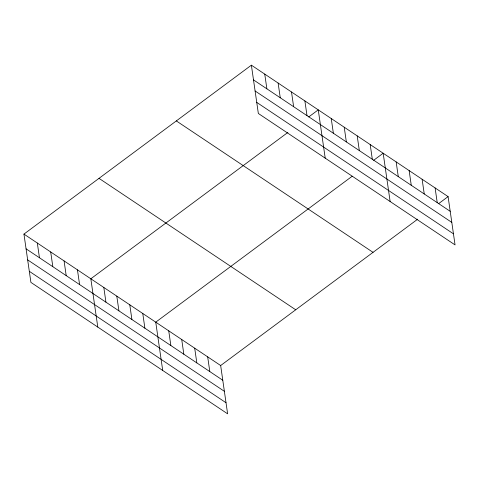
<?xml version="1.0" encoding="UTF-8"?>
<svg xmlns="http://www.w3.org/2000/svg" width="479" height="479" viewBox="0 0 479 479"><rect width="100%" height="100%" fill="white"/><g stroke="black" fill="none" stroke-linecap="round" stroke-linejoin="round"><path stroke-width="0.72" d="M23.95 234.099L220.663 365.531L227.621 413.826L30.907 282.394L23.95 234.099L251.379 65.174L448.093 196.606L455.05 244.901L258.337 113.469L251.379 65.174M287.879 132.426L90.83 278.784L97.794 327.079M308.727 116.936L318.26 109.859L325.217 158.16M352.203 176.236L155.747 322.157L162.71 370.453M373.644 160.309L383.176 153.232L390.134 201.533M220.663 365.531L417.712 219.166M438.56 203.683L448.093 196.606M253.499 79.891L450.212 211.323M255.097 90.974L451.811 222.406M256.738 102.392L453.451 233.824M176.326 120.918L373.039 252.349M99.003 178.35L295.717 309.787M26.07 248.817L222.783 380.248M27.668 259.893L224.382 391.331M29.315 271.312L226.028 402.743M435.106 187.93L437.225 202.647M422.125 179.254L424.244 193.977M409.144 170.584L411.263 185.301M396.157 161.908L398.277 176.625M370.189 144.556L372.315 159.273M357.208 135.886L359.328 150.604M344.227 127.21L346.347 141.928M331.24 118.535L333.366 133.252M304.883 100.925L307.003 115.643M291.507 91.986L293.627 106.703M278.131 83.047L280.251 97.764M264.755 74.113L266.875 88.831M207.682 356.855L209.802 371.572M194.696 348.179L196.821 362.896M181.715 339.503L183.834 354.226M168.734 330.833L170.853 345.551M142.766 313.482L144.886 328.199M129.779 304.806L131.905 319.523M116.798 296.13L118.918 310.853M103.817 287.46L105.937 302.177M77.454 269.845L79.58 284.562M64.078 260.911L66.198 275.629M50.702 251.972L52.822 266.689M37.326 243.033L39.446 257.75"/></g></svg>
